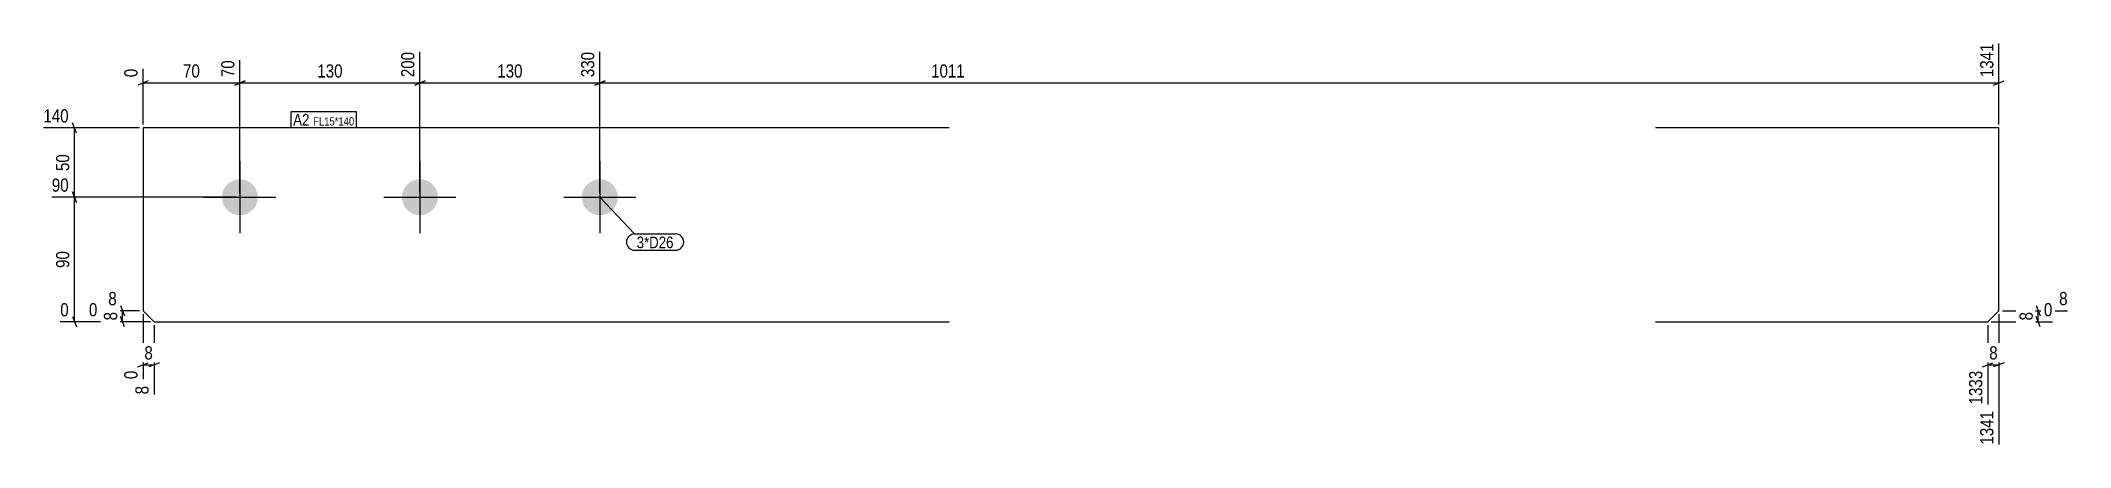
# Model space of a CAD drawing. Header units: millimetres. Extents: x 6 to 1472, y 5 to 299.
import ezdxf

# ---------------------------------------------------------------- set-up
doc = ezdxf.new("R2010")
doc.units = ezdxf.units.MM
for name, color, linetype in [('MÅLSÆTNING', 7, 'Continuous'), ('STÅL', 7, 'Continuous'), ('TEKST', 7, 'Continuous')]:
    doc.layers.add(name, color=color, linetype=linetype)
doc.styles.add('Arial Narrow', font='ARIALN.TTF', dxfattribs={"height": 0.2})

msp = doc.modelspace()

# ---------------------------------------------------------------- hatches: boundary and pattern name
at = {"layer": 'STÅL', "linetype": 'Continuous'}
for points in [[(162.5, 186.2, -1), (136.5, 186.2, -1)], [(292.5, 186.2, -1), (266.5, 186.2, -1)], [(422.5, 186.2, -1), (396.5, 186.2, -1)]]:
    msp.add_hatch(color=3, dxfattribs=at).paths.add_polyline_path(points)

# ---------------------------------------------------------------- linework, layer by layer
at = {"layer": 'MÅLSÆTNING', "color": 7, "linetype": 'Continuous'}
for p, q in [((1420.2, 238.7), (1420.2, 297.3)), ((79.5, 238.7), (79.5, 279)), ((149.5, 188.7), (149.5, 285.1)), ((149.5, 188.7), (149.5, 285.1)), ((279.5, 188.7), (279.5, 291.2)), ((279.5, 188.7), (279.5, 291.2)), ((409.5, 188.7), (409.5, 291.2)), ((409.5, 188.7), (409.5, 291.2)), ((83.3, 270.2), (75.8, 267.2)), ((79.5, 268.7), (149.5, 268.7)), ((153.3, 270.2), (145.8, 267.2)), ((145.8, 267.2), (153.3, 270.2)), ((149.5, 268.7), (279.5, 268.7)), ((283.3, 270.2), (275.8, 267.2)), ((275.8, 267.2), (283.3, 270.2)), ((279.5, 268.7), (409.5, 268.7)), ((413.3, 270.2), (405.8, 267.2)), ((405.8, 267.2), (413.3, 270.2)), ((409.5, 268.7), (1420.2, 268.7)), ((1416.4, 267.2), (1423.9, 270.2)), ((77, 236.2), (7.5, 236.2)), ((31.5, 232.5), (28.5, 240)), ((147, 186.2), (13.6, 186.2)), ((31.5, 182.5), (28.5, 190)), ((30, 96.2), (30, 186.2)), ((77, 104.2), (54.4, 104.2)), ((63.2, 108), (66.2, 100.5)), ((64.7, 96.2), (64.7, 104.2)), ((1422.7, 104.2), (1469.8, 104.2)), ((1447, 108), (1450, 100.5)), ((1448.5, 96.2), (1448.5, 104.2)), ((85, 96.2), (19.7, 96.2)), ((28.5, 100), (31.5, 92.5)), ((85, 96.2), (40.4, 96.2)), ((66.2, 92.5), (63.2, 100)), ((79.5, 101.7), (79.5, 54.8)), ((87.5, 93.7), (87.5, 43.8)), ((1412.2, 93.7), (1412.2, 36.5)), ((1414.7, 96.2), (1458.8, 96.2)), ((1420.2, 101.7), (1420.2, 7.5)), ((1450, 92.5), (1447, 100)), ((75.8, 63.6), (83.3, 66.6)), ((79.5, 65.1), (87.5, 65.1)), ((91.3, 66.6), (83.8, 63.6)), ((1408.4, 63.6), (1415.9, 66.6)), ((1412.2, 65.1), (1420.2, 65.1)), ((1423.9, 66.6), (1416.4, 63.6))]:
    msp.add_line(p, q, dxfattribs=at)
at = {"layer": 'STÅL', "color": 2, "linetype": 'Continuous'}
for p, q in [((661.9, 236.2), (79.5, 236.2)), ((79.5, 236.2), (79.5, 104.2)), ((1420.2, 236.2), (1172.2, 236.2)), ((1420.2, 104.2), (1420.2, 236.2)), ((79.5, 104.2), (87.5, 96.2)), ((1412.2, 96.2), (1420.2, 104.2)), ((87.5, 96.2), (661.9, 96.2)), ((1172.2, 96.2), (1412.2, 96.2))]:
    msp.add_line(p, q, dxfattribs=at)
at = {"layer": 'STÅL', "color": 3, "linetype": 'Continuous'}
for p, q in [((149.5, 212.2), (149.5, 160.2)), ((279.5, 212.2), (279.5, 160.2)), ((409.5, 212.2), (409.5, 160.2)), ((123.5, 186.2), (175.5, 186.2)), ((253.5, 186.2), (305.5, 186.2)), ((383.5, 186.2), (435.5, 186.2))]:
    msp.add_line(p, q, dxfattribs=at)

# ---------------------------------------------------------------- wipeouts: each hides what was drawn before it
at = {"color": 0}
msp.add_wipeout([(462.7, 149.4), (462.7, 158.2), (436.1, 158.2), (436.1, 149.4)], dxfattribs=at).dxf.layer = 'TEKST'

# ---------------------------------------------------------------- next in the draw order: wipeouts: each hides what was drawn before it
at = {"color": 0, "linetype": 'Continuous'}
for points in [[(1418.2, 299.3), (1404.2, 299.3), (1404.2, 270.9), (1418.2, 270.9)], [(77.5, 281), (63.5, 281), (63.5, 270.9), (77.5, 270.9)], [(147.5, 287.1), (133.5, 287.1), (133.5, 270.9), (147.5, 270.9)], [(277.5, 293.2), (263.5, 293.2), (263.5, 270.9), (277.5, 270.9)], [(407.5, 293.2), (393.5, 293.2), (393.5, 270.9), (407.5, 270.9)], [(27.8, 188.2), (27.8, 202.2), (11.6, 202.2), (11.6, 188.2)], [(1471.8, 106.2), (1471.8, 120.2), (1461.7, 120.2), (1461.7, 106.2)], [(27.8, 98.2), (27.8, 112.2), (17.7, 112.2), (17.7, 98.2)], [(85.5, 51.9), (71.5, 51.9), (71.5, 41.8), (85.5, 41.8)], [(1418.2, 33.9), (1404.2, 33.9), (1404.2, 5.5), (1418.2, 5.5)]]:
    msp.add_wipeout(points, dxfattribs=at).dxf.layer = 'MÅLSÆTNING'
at = {"color": 0}
for points, layer in [([(122.6, 270.6), (122.6, 284.6), (106.4, 284.6), (106.4, 270.6)], 'MÅLSÆTNING'), ([(225.7, 270.6), (225.7, 284.6), (203.4, 284.6), (203.4, 270.6)], 'MÅLSÆTNING'), ([(355.7, 270.6), (355.7, 284.6), (333.4, 284.6), (333.4, 270.6)], 'MÅLSÆTNING'), ([(1183, 270.6), (1183, 284.6), (646.8, 284.6), (646.8, 270.6)], 'MÅLSÆTNING'), ([(28.2, 149.3), (14.2, 149.3), (14.2, 133.1), (28.2, 133.1)], 'MÅLSÆTNING'), ([(62.8, 105.3), (48.8, 105.3), (48.8, 95.2), (62.8, 95.2)], 'MÅLSÆTNING'), ([(1446.6, 105.3), (1432.6, 105.3), (1432.6, 95.2), (1446.6, 95.2)], 'MÅLSÆTNING'), ([(88.6, 67), (88.6, 81), (78.5, 81), (78.5, 67)], 'MÅLSÆTNING'), ([(1421.2, 67), (1421.2, 81), (1411.2, 81), (1411.2, 67)], 'MÅLSÆTNING'), ([(199.8, 238), (199.8, 246.7), (188, 246.7), (188, 238)], 'TEKST'), ([(462.7, 149.4), (462.7, 158.2), (436.1, 158.2), (436.1, 149.4)], 'TEKST')]:
    msp.add_wipeout(points, dxfattribs=at).dxf.layer = layer

# ---------------------------------------------------------------- next in the draw order: linework, layer by layer
at = {"layer": 'MÅLSÆTNING', "color": 7, "linetype": 'Continuous'}
for p, q in [((30, 186.2), (30, 236.2)), ((147, 186.2), (13.6, 186.2)), ((28.5, 190), (31.5, 182.5))]:
    msp.add_line(p, q, dxfattribs=at)
at = {"layer": 'TEKST', "color": 7, "linetype": 'Continuous'}
for p, q in [((409.5, 186.2), (434.6, 159.7)), ((434.6, 159.7), (464.2, 159.7)), ((434.6, 147.9), (464.2, 147.9))]:
    msp.add_line(p, q, dxfattribs=at)
for centre, radius, start, end in [((434.6, 153.8), 5.87, 90, 270), ((464.2, 153.8), 5.88, 270, 90)]:
    msp.add_arc(centre, radius, start, end, dxfattribs=at)

# ---------------------------------------------------------------- next in the draw order: texts
at = {"layer": 'MÅLSÆTNING', "color": 3, "linetype": 'Continuous', "style": 'Arial Narrow'}
for s, p in [('1341', (1416.2, 272.9)), ('70', (145.5, 272.9)), ('200', (275.5, 272.9)), ('330', (405.5, 272.9)), ('0', (75.5, 272.9))]:
    msp.add_text(s, height=9.54, rotation=90.0002, dxfattribs=at).set_placement(p)
at = {"layer": 'MÅLSÆTNING', "color": 3, "style": 'Arial Narrow'}
for s, p in [('70', (108.4, 272.6)), ('130', (205.4, 272.6)), ('130', (335.4, 272.6)), ('1011', (648.8, 272.6))]:
    msp.add_text(s, height=9.54, dxfattribs=at).set_placement(p)
at = {"layer": 'MÅLSÆTNING', "color": 3, "linetype": 'Continuous', "style": 'Arial Narrow'}
for s, p in [('90', (13.6, 190.2)), ('0', (19.7, 100.2))]:
    msp.add_text(s, height=9.54, dxfattribs=at).set_placement(p)
at = {"layer": 'MÅLSÆTNING', "color": 3, "style": 'Arial Narrow'}
msp.add_text('90', height=9.54, rotation=90.0002, dxfattribs=at).set_placement((26.2, 135.1))
at = {"layer": 'TEKST', "color": 3, "style": 'Arial Narrow'}
msp.add_text('3*D26', height=8.35, dxfattribs=at).set_placement((436.1, 149.4))

# ---------------------------------------------------------------- next in the draw order: wipeouts: each hides what was drawn before it
at = {"color": 0, "linetype": 'Continuous'}
for points in [[(62.4, 106.2), (62.4, 120.2), (52.4, 120.2), (52.4, 106.2)], [(1460.8, 98.2), (1460.8, 112.2), (1450.7, 112.2), (1450.7, 98.2)], [(77.5, 62.9), (63.5, 62.9), (63.5, 52.8), (77.5, 52.8)], [(1410.2, 62.9), (1396.2, 62.9), (1396.2, 34.5), (1410.2, 34.5)]]:
    msp.add_wipeout(points, dxfattribs=at).dxf.layer = 'MÅLSÆTNING'
at = {"color": 0}
msp.add_wipeout([(199.8, 238), (199.8, 246.7), (188, 246.7), (188, 238)], dxfattribs=at).dxf.layer = 'TEKST'

# ---------------------------------------------------------------- next in the draw order: linework, layer by layer
at = {"layer": 'TEKST', "color": 7, "linetype": 'Continuous'}
msp.add_line((186.5, 236.5), (186.5, 248.2), dxfattribs=at)

# ---------------------------------------------------------------- next in the draw order: texts
at = {"layer": 'MÅLSÆTNING', "color": 3, "linetype": 'Continuous', "style": 'Arial Narrow'}
for s, p in [('8', (1463.7, 108.2)), ('0', (1452.7, 100.2))]:
    msp.add_text(s, height=9.54, dxfattribs=at).set_placement(p)
at = {"layer": 'MÅLSÆTNING', "color": 3, "style": 'Arial Narrow'}
msp.add_text('8', height=9.54, rotation=90.0002, dxfattribs=at).set_placement((1444.6, 97.2))
for p in [(80.5, 69), (1413.2, 69)]:
    msp.add_text('8', height=9.54, dxfattribs=at).set_placement(p)
at = {"layer": 'MÅLSÆTNING', "color": 3, "linetype": 'Continuous', "style": 'Arial Narrow'}
for s, p in [('0', (75.5, 54.8)), ('1333', (1408.2, 36.5)), ('8', (83.5, 43.8)), ('1341', (1416.2, 7.5))]:
    msp.add_text(s, height=9.54, rotation=90.0002, dxfattribs=at).set_placement(p)

# ---------------------------------------------------------------- next in the draw order: wipeouts: each hides what was drawn before it
at = {"color": 0, "linetype": 'Continuous'}
for points in [[(27.8, 238.2), (27.8, 252.2), (5.5, 252.2), (5.5, 238.2)], [(48.4, 98.2), (48.4, 112.2), (38.4, 112.2), (38.4, 98.2)]]:
    msp.add_wipeout(points, dxfattribs=at).dxf.layer = 'MÅLSÆTNING'
at = {"color": 0}
for points, layer in [([(28.2, 219.3), (14.2, 219.3), (14.2, 203.1), (28.2, 203.1)], 'MÅLSÆTNING'), ([(232.1, 238), (232.1, 244.2), (202.4, 244.2), (202.4, 238)], 'TEKST')]:
    msp.add_wipeout(points, dxfattribs=at).dxf.layer = layer

# ---------------------------------------------------------------- next in the draw order: texts
at = {"layer": 'MÅLSÆTNING', "color": 3, "linetype": 'Continuous', "style": 'Arial Narrow'}
for s, p in [('140', (7.5, 240.2)), ('8', (54.4, 108.2)), ('0', (40.4, 100.2))]:
    msp.add_text(s, height=9.54, dxfattribs=at).set_placement(p)
at = {"layer": 'MÅLSÆTNING', "color": 3, "style": 'Arial Narrow'}
for s, p in [('50', (26.2, 205.1)), ('8', (60.8, 97.2))]:
    msp.add_text(s, height=9.54, rotation=90.0002, dxfattribs=at).set_placement(p)

# ---------------------------------------------------------------- next in the draw order: wipeouts: each hides what was drawn before it
at = {"color": 0}
msp.add_wipeout([(232.1, 238), (232.1, 244.2), (202.4, 244.2), (202.4, 238)], dxfattribs=at).dxf.layer = 'TEKST'

# ---------------------------------------------------------------- next in the draw order: linework, layer by layer
at = {"layer": 'TEKST', "color": 7, "linetype": 'Continuous'}
for p, q in [((186.5, 248.2), (233.6, 248.2)), ((186.5, 236.5), (233.6, 236.5)), ((233.6, 236.5), (233.6, 248.2))]:
    msp.add_line(p, q, dxfattribs=at)

# ---------------------------------------------------------------- next in the draw order: texts
at = {"layer": 'TEKST', "color": 3, "style": 'Arial Narrow'}
for s, height, p in [('A2', 8.35, (188, 238)), ('FL15*140', 5.97, (202.4, 238))]:
    msp.add_text(s, height=height, dxfattribs=at).set_placement(p)

doc.saveas('drawing.dxf')
